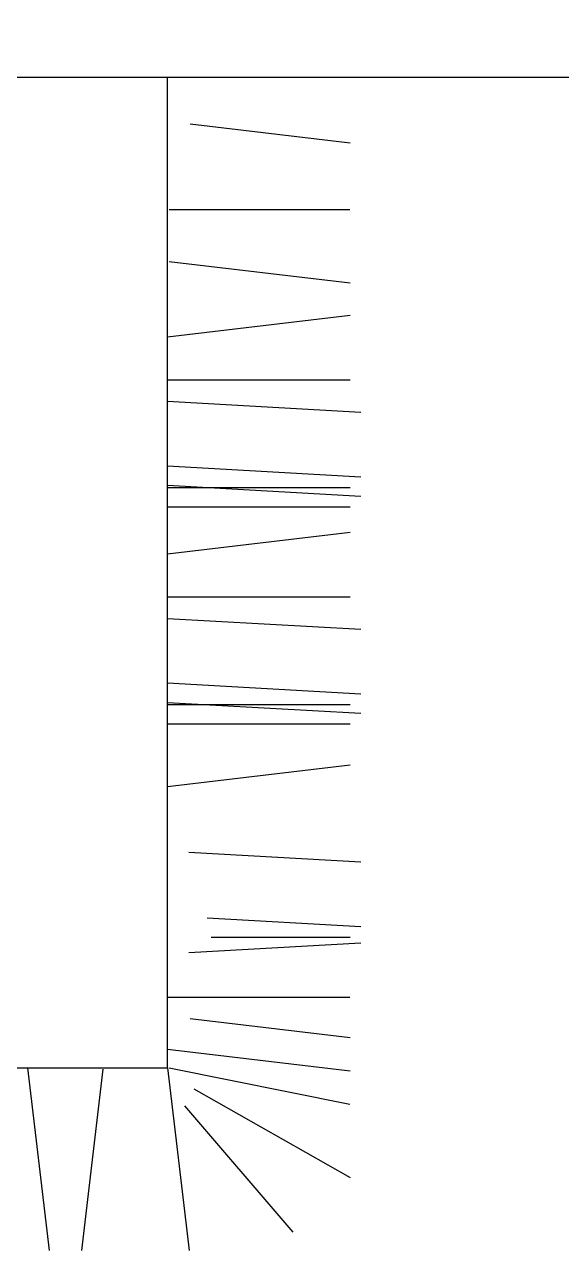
# Model space of a CAD drawing. Header units: inches. Extents: x 7.5 to 50, y 15.4 to 40.2.
# Drawn here: x 10.299 to 10.5107, y 21.0756 to 21.5588 of the extents above; entities that cross this region are included whole.
import ezdxf

# ---------------------------------------------------------------- set-up
doc = ezdxf.new("R2010")
doc.units = ezdxf.units.IN
doc.header["$MEASUREMENT"] = 0
doc.layers.add('02', color=2, linetype='Continuous')

msp = doc.modelspace()

# ---------------------------------------------------------------- linework, layer by layer
at = {"layer": '02'}
for p, q in [((10.36428, 21.51968), (10.42738, 21.51218)), ((10.35597, 21.48596), (10.42725, 21.48596)), ((10.35597, 21.46549), (10.42738, 21.45701)), ((10.35538, 21.43579), (10.42738, 21.44428)), ((10.35538, 21.41882), (10.42738, 21.41882)), ((10.35538, 21.41033), (10.43161, 21.40608)), ((10.35538, 21.38487), (10.43161, 21.38062)), ((10.35538, 21.37725), (10.43161, 21.373)), ((10.35538, 21.37638), (10.42738, 21.37638)), ((10.35538, 21.36876), (10.42738, 21.36876)), ((10.35538, 21.35022), (10.42738, 21.35871)), ((10.35538, 21.33324), (10.42738, 21.33324)), ((10.35538, 21.32476), (10.43161, 21.32051)), ((10.35538, 21.2993), (10.43161, 21.29505)), ((10.35538, 21.29167), (10.43161, 21.28743)), ((10.35538, 21.29081), (10.42738, 21.29081)), ((10.35538, 21.28319), (10.42738, 21.28319)), ((10.35538, 21.25851), (10.42738, 21.267)), ((10.36379, 21.23258), (10.43161, 21.22881)), ((10.371, 21.20672), (10.43161, 21.20335)), ((10.37252, 21.1991), (10.42738, 21.1991)), ((10.36379, 21.19307), (10.43161, 21.19684)), ((10.35538, 21.17544), (10.42725, 21.17544)), ((10.36428, 21.16706), (10.42738, 21.15956)), ((10.35538, 21.15504), (10.42738, 21.14649)), ((10.30021, 21.14762), (10.3087, 21.07563)), ((10.32992, 21.14703), (10.32143, 21.07563)), ((10.35538, 21.14762), (10.36387, 21.07563)), ((10.35597, 21.14762), (10.42725, 21.13334)), ((10.36579, 21.13935), (10.42738, 21.10439)), ((10.36207, 21.13266), (10.40484, 21.08287))]:
    msp.add_line(p, q, dxfattribs=at)
for points in [[(11.16827, 23.56795), (11.16827, 21.53795), (9.46463, 21.53795), (9.46463, 23.56795)], [(9.45691, 22.37323), (9.06898, 22.37323), (9.06898, 21.14762), (10.35538, 21.14762), (10.35538, 21.53795)]]:
    msp.add_lwpolyline(points, dxfattribs=at)

doc.saveas('drawing.dxf')
